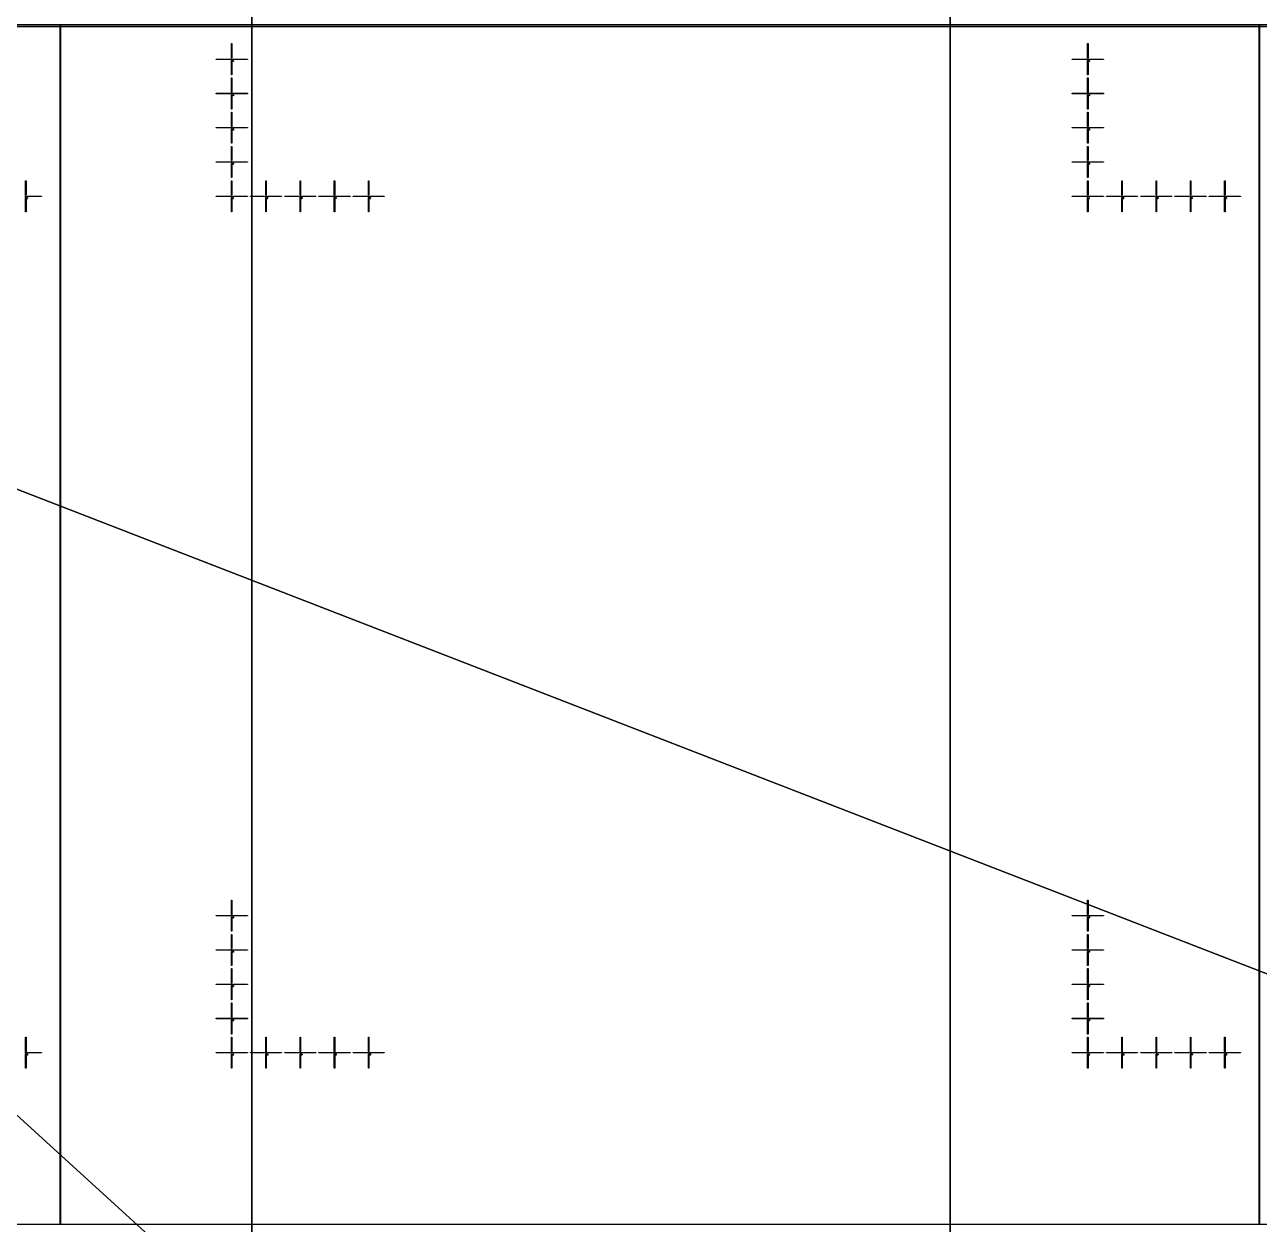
# Model space of a CAD drawing. Extents: x -25400 to 25400, y -24113 to 25400.
# Drawn here: x 7017 to 14228, y -6992 to 11 of the extents above; entities that cross this region are included whole.
import ezdxf

# ---------------------------------------------------------------- set-up
doc = ezdxf.new("R2010")
doc.units = 0
for name, color, linetype in [('L0D0', 2, 'CONTINUOUS'), ('L1D0', 3, 'CONTINUOUS'), ('L3D0', 4, 'CONTINUOUS')]:
    doc.layers.add(name, color=color, linetype=linetype)

msp = doc.modelspace()

# ---------------------------------------------------------------- linework, layer by layer
at = {"layer": 'L0D0'}
msp.add_lwpolyline([(4251.735, -24112.788), (0, 0), (0, 14018.85), (7213, 14018.85), (7213, 14016), (8342.854, 14016), (8342.854, -23990.765), (8299.673, -24005.737), (8256.466, -24020.632), (8213.232, -24035.449), (8169.972, -24050.188), (8126.685, -24064.85), (8083.372, -24079.433), (8040.032, -24093.939), (7996.667, -24108.366), (7983.296, -24112.788)], close=True, dxfattribs=at)
for points in [[(8342.854, -23990.765), (8342.854, 14016)], [(12421.944, 14016), (12421.944, -22155.255)], [(12421.944, -22155.255), (12421.944, 14016)], [(22900, 0), (0, 0), (18270.424, 7078)], [(21353.614, -8272.434), (0, 0), (22900, 0)], [(10207.408, -20499.239), (0, 0), (16923.304, -15427.63)], [(16923.304, -15427.63), (0, 0), (21353.614, -8272.434)]]:
    msp.add_lwpolyline(points, dxfattribs=at)
at = {"layer": 'L1D0'}
for points in [[(8225.25, -182.15), (8225.25, -99.15), (8227.75, -99.15), (8227.75, -182.15)], [(13225.25, -182.15), (13225.25, -99.15), (13227.75, -99.15), (13227.75, -182.15)], [(8135.5, -191.4), (8135.5, -188.9), (8218.5, -188.9), (8218.5, -191.4)], [(8226.3, -195.15), (8226.3, -190.35), (8221.5, -190.35), (8221.5, -189.95), (8226.3, -189.95), (8226.3, -185.15), (8226.7, -185.15), (8226.7, -189.95), (8231.5, -189.95), (8231.5, -190.35), (8226.7, -190.35), (8226.7, -195.15)], [(8225.25, -281.15), (8225.25, -198.15), (8227.75, -198.15), (8227.75, -281.15)], [(8232.5, -200.706), (8232.5, -197.15), (8236.944, -197.15), (8236.944, -198.039), (8233.389, -198.039), (8233.389, -199.817), (8236.056, -199.817), (8236.056, -200.706)], [(8232.5, -203.372), (8232.5, -202.483), (8236.056, -202.483), (8236.056, -203.372)], [(8234.5, -191.4), (8234.5, -188.9), (8317.5, -188.9), (8317.5, -191.4)], [(8236.056, -202.483), (8236.056, -200.706), (8236.944, -200.706), (8236.944, -202.483)], [(13135.5, -191.4), (13135.5, -188.9), (13218.5, -188.9), (13218.5, -191.4)], [(13226.3, -195.15), (13226.3, -190.35), (13221.5, -190.35), (13221.5, -189.95), (13226.3, -189.95), (13226.3, -185.15), (13226.7, -185.15), (13226.7, -189.95), (13231.5, -189.95), (13231.5, -190.35), (13226.7, -190.35), (13226.7, -195.15)], [(13225.25, -281.15), (13225.25, -198.15), (13227.75, -198.15), (13227.75, -281.15)], [(13232.5, -200.706), (13232.5, -197.15), (13236.944, -197.15), (13236.944, -198.039), (13233.389, -198.039), (13233.389, -199.817), (13236.056, -199.817), (13236.056, -200.706)], [(13232.5, -203.372), (13232.5, -202.483), (13236.056, -202.483), (13236.056, -203.372)], [(13234.5, -191.4), (13234.5, -188.9), (13317.5, -188.9), (13317.5, -191.4)], [(13236.056, -202.483), (13236.056, -200.706), (13236.944, -200.706), (13236.944, -202.483)], [(8225.25, -382.15), (8225.25, -299.15), (8227.75, -299.15), (8227.75, -382.15)], [(13225.25, -382.15), (13225.25, -299.15), (13227.75, -299.15), (13227.75, -382.15)], [(8135.5, -391.4), (8135.5, -388.9), (8218.5, -388.9), (8218.5, -391.4)], [(8226.3, -395.15), (8226.3, -390.35), (8221.5, -390.35), (8221.5, -389.95), (8226.3, -389.95), (8226.3, -385.15), (8226.7, -385.15), (8226.7, -389.95), (8231.5, -389.95), (8231.5, -390.35), (8226.7, -390.35), (8226.7, -395.15)], [(8225.25, -481.15), (8225.25, -398.15), (8227.75, -398.15), (8227.75, -481.15)], [(8235.167, -403.372), (8235.167, -401.594), (8232.5, -401.594), (8232.5, -399.817), (8233.389, -399.817), (8233.389, -400.706), (8235.167, -400.706), (8235.167, -398.039), (8234.278, -398.039), (8234.278, -397.15), (8236.056, -397.15), (8236.056, -400.706), (8236.944, -400.706), (8236.944, -401.594), (8236.056, -401.594), (8236.056, -403.372)], [(8233.389, -399.817), (8233.389, -398.039), (8234.278, -398.039), (8234.278, -399.817)], [(8234.5, -391.4), (8234.5, -388.9), (8317.5, -388.9), (8317.5, -391.4)], [(13135.5, -391.4), (13135.5, -388.9), (13218.5, -388.9), (13218.5, -391.4)], [(13226.3, -395.15), (13226.3, -390.35), (13221.5, -390.35), (13221.5, -389.95), (13226.3, -389.95), (13226.3, -385.15), (13226.7, -385.15), (13226.7, -389.95), (13231.5, -389.95), (13231.5, -390.35), (13226.7, -390.35), (13226.7, -395.15)], [(13225.25, -481.15), (13225.25, -398.15), (13227.75, -398.15), (13227.75, -481.15)], [(13235.167, -403.372), (13235.167, -401.594), (13232.5, -401.594), (13232.5, -399.817), (13233.389, -399.817), (13233.389, -400.706), (13235.167, -400.706), (13235.167, -398.039), (13234.278, -398.039), (13234.278, -397.15), (13236.056, -397.15), (13236.056, -400.706), (13236.944, -400.706), (13236.944, -401.594), (13236.056, -401.594), (13236.056, -403.372)], [(13233.389, -399.817), (13233.389, -398.039), (13234.278, -398.039), (13234.278, -399.817)], [(13234.5, -391.4), (13234.5, -388.9), (13317.5, -388.9), (13317.5, -391.4)], [(8225.25, -582.15), (8225.25, -499.15), (8227.75, -499.15), (8227.75, -582.15)], [(13225.25, -582.15), (13225.25, -499.15), (13227.75, -499.15), (13227.75, -582.15)], [(8135.5, -591.4), (8135.5, -588.9), (8218.5, -588.9), (8218.5, -591.4)], [(8226.3, -595.15), (8226.3, -590.35), (8221.5, -590.35), (8221.5, -589.95), (8226.3, -589.95), (8226.3, -585.15), (8226.7, -585.15), (8226.7, -589.95), (8231.5, -589.95), (8231.5, -590.35), (8226.7, -590.35), (8226.7, -595.15)], [(8225.25, -681.15), (8225.25, -598.15), (8227.75, -598.15), (8227.75, -681.15)], [(8232.5, -598.039), (8232.5, -597.15), (8236.056, -597.15), (8236.056, -598.039)], [(8232.5, -603.372), (8232.5, -602.483), (8236.056, -602.483), (8236.056, -603.372)], [(8233.389, -600.706), (8233.389, -599.817), (8236.056, -599.817), (8236.056, -600.706)], [(8234.5, -591.4), (8234.5, -588.9), (8317.5, -588.9), (8317.5, -591.4)], [(8236.056, -599.817), (8236.056, -598.039), (8236.944, -598.039), (8236.944, -599.817)], [(8236.056, -602.483), (8236.056, -600.706), (8236.944, -600.706), (8236.944, -602.483)], [(13135.5, -591.4), (13135.5, -588.9), (13218.5, -588.9), (13218.5, -591.4)], [(13226.3, -595.15), (13226.3, -590.35), (13221.5, -590.35), (13221.5, -589.95), (13226.3, -589.95), (13226.3, -585.15), (13226.7, -585.15), (13226.7, -589.95), (13231.5, -589.95), (13231.5, -590.35), (13226.7, -590.35), (13226.7, -595.15)], [(13225.25, -681.15), (13225.25, -598.15), (13227.75, -598.15), (13227.75, -681.15)], [(13232.5, -598.039), (13232.5, -597.15), (13236.056, -597.15), (13236.056, -598.039)], [(13232.5, -603.372), (13232.5, -602.483), (13236.056, -602.483), (13236.056, -603.372)], [(13233.389, -600.706), (13233.389, -599.817), (13236.056, -599.817), (13236.056, -600.706)], [(13234.5, -591.4), (13234.5, -588.9), (13317.5, -588.9), (13317.5, -591.4)], [(13236.056, -599.817), (13236.056, -598.039), (13236.944, -598.039), (13236.944, -599.817)], [(13236.056, -602.483), (13236.056, -600.706), (13236.944, -600.706), (13236.944, -602.483)], [(8225.25, -782.15), (8225.25, -699.15), (8227.75, -699.15), (8227.75, -782.15)], [(13225.25, -782.15), (13225.25, -699.15), (13227.75, -699.15), (13227.75, -782.15)], [(8135.5, -791.4), (8135.5, -788.9), (8218.5, -788.9), (8218.5, -791.4)], [(8226.3, -795.15), (8226.3, -790.35), (8221.5, -790.35), (8221.5, -789.95), (8226.3, -789.95), (8226.3, -785.15), (8226.7, -785.15), (8226.7, -789.95), (8231.5, -789.95), (8231.5, -790.35), (8226.7, -790.35), (8226.7, -795.15)], [(8234.5, -791.4), (8234.5, -788.9), (8317.5, -788.9), (8317.5, -791.4)], [(13135.5, -791.4), (13135.5, -788.9), (13218.5, -788.9), (13218.5, -791.4)], [(13226.3, -795.15), (13226.3, -790.35), (13221.5, -790.35), (13221.5, -789.95), (13226.3, -789.95), (13226.3, -785.15), (13226.7, -785.15), (13226.7, -789.95), (13231.5, -789.95), (13231.5, -790.35), (13226.7, -790.35), (13226.7, -795.15)], [(13234.5, -791.4), (13234.5, -788.9), (13317.5, -788.9), (13317.5, -791.4)], [(8225.25, -881.15), (8225.25, -798.15), (8227.75, -798.15), (8227.75, -881.15)], [(8232.5, -798.928), (8232.5, -798.039), (8233.389, -798.039), (8233.389, -798.928)], [(8232.5, -803.372), (8232.5, -801.594), (8233.389, -801.594), (8233.389, -802.483), (8236.944, -802.483), (8236.944, -803.372)], [(8233.389, -798.039), (8233.389, -797.15), (8236.056, -797.15), (8236.056, -798.039)], [(8233.389, -801.594), (8233.389, -800.706), (8235.167, -800.706), (8235.167, -801.594)], [(8235.167, -800.706), (8235.167, -799.817), (8236.056, -799.817), (8236.056, -800.706)], [(8236.056, -799.817), (8236.056, -798.039), (8236.944, -798.039), (8236.944, -799.817)], [(13225.25, -881.15), (13225.25, -798.15), (13227.75, -798.15), (13227.75, -881.15)], [(13232.5, -798.928), (13232.5, -798.039), (13233.389, -798.039), (13233.389, -798.928)], [(13232.5, -803.372), (13232.5, -801.594), (13233.389, -801.594), (13233.389, -802.483), (13236.944, -802.483), (13236.944, -803.372)], [(13233.389, -798.039), (13233.389, -797.15), (13236.056, -797.15), (13236.056, -798.039)], [(13233.389, -801.594), (13233.389, -800.706), (13235.167, -800.706), (13235.167, -801.594)], [(13235.167, -800.706), (13235.167, -799.817), (13236.056, -799.817), (13236.056, -800.706)], [(13236.056, -799.817), (13236.056, -798.039), (13236.944, -798.039), (13236.944, -799.817)], [(7022.25, -982.15), (7022.25, -899.15), (7024.75, -899.15), (7024.75, -982.15)], [(8225.25, -982.15), (8225.25, -899.15), (8227.75, -899.15), (8227.75, -982.15)], [(8425.25, -982.15), (8425.25, -899.15), (8427.75, -899.15), (8427.75, -982.15)], [(8625.25, -982.15), (8625.25, -899.15), (8627.75, -899.15), (8627.75, -982.15)], [(8825.25, -982.15), (8825.25, -899.15), (8827.75, -899.15), (8827.75, -982.15)], [(9025.25, -982.15), (9025.25, -899.15), (9027.75, -899.15), (9027.75, -982.15)], [(13225.25, -982.15), (13225.25, -899.15), (13227.75, -899.15), (13227.75, -982.15)], [(13425.25, -982.15), (13425.25, -899.15), (13427.75, -899.15), (13427.75, -982.15)], [(13625.25, -982.15), (13625.25, -899.15), (13627.75, -899.15), (13627.75, -982.15)], [(13825.25, -982.15), (13825.25, -899.15), (13827.75, -899.15), (13827.75, -982.15)], [(14025.25, -982.15), (14025.25, -899.15), (14027.75, -899.15), (14027.75, -982.15)], [(7023.3, -995.15), (7023.3, -990.35), (7018.5, -990.35), (7018.5, -989.95), (7023.3, -989.95), (7023.3, -985.15), (7023.7, -985.15), (7023.7, -989.95), (7028.5, -989.95), (7028.5, -990.35), (7023.7, -990.35), (7023.7, -995.15)], [(7022.25, -1081.15), (7022.25, -998.15), (7024.75, -998.15), (7024.75, -1081.15)], [(7029.5, -1000.706), (7029.5, -997.15), (7033.944, -997.15), (7033.944, -998.039), (7030.389, -998.039), (7030.389, -999.817), (7033.056, -999.817), (7033.056, -1000.706)], [(7029.5, -1003.372), (7029.5, -1002.483), (7033.056, -1002.483), (7033.056, -1003.372)], [(7031.5, -991.4), (7031.5, -988.9), (7114.5, -988.9), (7114.5, -991.4)], [(7033.056, -1002.483), (7033.056, -1000.706), (7033.944, -1000.706), (7033.944, -1002.483)], [(8135.5, -991.4), (8135.5, -988.9), (8218.5, -988.9), (8218.5, -991.4)], [(8226.3, -995.15), (8226.3, -990.35), (8221.5, -990.35), (8221.5, -989.95), (8226.3, -989.95), (8226.3, -985.15), (8226.7, -985.15), (8226.7, -989.95), (8231.5, -989.95), (8231.5, -990.35), (8226.7, -990.35), (8226.7, -995.15)], [(8225.25, -1081.15), (8225.25, -998.15), (8227.75, -998.15), (8227.75, -1081.15)], [(8233.389, -1003.372), (8233.389, -1002.483), (8234.278, -1002.483), (8234.278, -998.928), (8233.389, -998.928), (8233.389, -998.039), (8234.278, -998.039), (8234.278, -997.15), (8235.167, -997.15), (8235.167, -1002.483), (8236.056, -1002.483), (8236.056, -1003.372)], [(8234.5, -991.4), (8234.5, -988.9), (8317.5, -988.9), (8317.5, -991.4)], [(8335.5, -991.4), (8335.5, -988.9), (8418.5, -988.9), (8418.5, -991.4)], [(8426.3, -995.15), (8426.3, -990.35), (8421.5, -990.35), (8421.5, -989.95), (8426.3, -989.95), (8426.3, -985.15), (8426.7, -985.15), (8426.7, -989.95), (8431.5, -989.95), (8431.5, -990.35), (8426.7, -990.35), (8426.7, -995.15)], [(8425.25, -1081.15), (8425.25, -998.15), (8427.75, -998.15), (8427.75, -1081.15)], [(8432.5, -998.928), (8432.5, -998.039), (8433.389, -998.039), (8433.389, -998.928)], [(8432.5, -1003.372), (8432.5, -1001.594), (8433.389, -1001.594), (8433.389, -1002.483), (8436.944, -1002.483), (8436.944, -1003.372)], [(8433.389, -998.039), (8433.389, -997.15), (8436.056, -997.15), (8436.056, -998.039)], [(8433.389, -1001.594), (8433.389, -1000.706), (8435.167, -1000.706), (8435.167, -1001.594)], [(8434.5, -991.4), (8434.5, -988.9), (8517.5, -988.9), (8517.5, -991.4)], [(8435.167, -1000.706), (8435.167, -999.817), (8436.056, -999.817), (8436.056, -1000.706)], [(8436.056, -999.817), (8436.056, -998.039), (8436.944, -998.039), (8436.944, -999.817)], [(8535.5, -991.4), (8535.5, -988.9), (8618.5, -988.9), (8618.5, -991.4)], [(8626.3, -995.15), (8626.3, -990.35), (8621.5, -990.35), (8621.5, -989.95), (8626.3, -989.95), (8626.3, -985.15), (8626.7, -985.15), (8626.7, -989.95), (8631.5, -989.95), (8631.5, -990.35), (8626.7, -990.35), (8626.7, -995.15)], [(8625.25, -1081.15), (8625.25, -998.15), (8627.75, -998.15), (8627.75, -1081.15)], [(8632.5, -998.039), (8632.5, -997.15), (8636.056, -997.15), (8636.056, -998.039)], [(8632.5, -1003.372), (8632.5, -1002.483), (8636.056, -1002.483), (8636.056, -1003.372)], [(8633.389, -1000.706), (8633.389, -999.817), (8636.056, -999.817), (8636.056, -1000.706)], [(8634.5, -991.4), (8634.5, -988.9), (8717.5, -988.9), (8717.5, -991.4)], [(8636.056, -999.817), (8636.056, -998.039), (8636.944, -998.039), (8636.944, -999.817)], [(8636.056, -1002.483), (8636.056, -1000.706), (8636.944, -1000.706), (8636.944, -1002.483)], [(8735.5, -991.4), (8735.5, -988.9), (8818.5, -988.9), (8818.5, -991.4)], [(8826.3, -995.15), (8826.3, -990.35), (8821.5, -990.35), (8821.5, -989.95), (8826.3, -989.95), (8826.3, -985.15), (8826.7, -985.15), (8826.7, -989.95), (8831.5, -989.95), (8831.5, -990.35), (8826.7, -990.35), (8826.7, -995.15)], [(8825.25, -1081.15), (8825.25, -998.15), (8827.75, -998.15), (8827.75, -1081.15)], [(8835.167, -1003.372), (8835.167, -1001.594), (8832.5, -1001.594), (8832.5, -999.817), (8833.389, -999.817), (8833.389, -1000.706), (8835.167, -1000.706), (8835.167, -998.039), (8834.278, -998.039), (8834.278, -997.15), (8836.056, -997.15), (8836.056, -1000.706), (8836.944, -1000.706), (8836.944, -1001.594), (8836.056, -1001.594), (8836.056, -1003.372)], [(8833.389, -999.817), (8833.389, -998.039), (8834.278, -998.039), (8834.278, -999.817)], [(8834.5, -991.4), (8834.5, -988.9), (8917.5, -988.9), (8917.5, -991.4)], [(8935.5, -991.4), (8935.5, -988.9), (9018.5, -988.9), (9018.5, -991.4)], [(9026.3, -995.15), (9026.3, -990.35), (9021.5, -990.35), (9021.5, -989.95), (9026.3, -989.95), (9026.3, -985.15), (9026.7, -985.15), (9026.7, -989.95), (9031.5, -989.95), (9031.5, -990.35), (9026.7, -990.35), (9026.7, -995.15)], [(9025.25, -1081.15), (9025.25, -998.15), (9027.75, -998.15), (9027.75, -1081.15)], [(9032.5, -1000.706), (9032.5, -997.15), (9036.944, -997.15), (9036.944, -998.039), (9033.389, -998.039), (9033.389, -999.817), (9036.056, -999.817), (9036.056, -1000.706)], [(9032.5, -1003.372), (9032.5, -1002.483), (9036.056, -1002.483), (9036.056, -1003.372)], [(9034.5, -991.4), (9034.5, -988.9), (9117.5, -988.9), (9117.5, -991.4)], [(9036.056, -1002.483), (9036.056, -1000.706), (9036.944, -1000.706), (9036.944, -1002.483)], [(13135.5, -991.4), (13135.5, -988.9), (13218.5, -988.9), (13218.5, -991.4)], [(13226.3, -995.15), (13226.3, -990.35), (13221.5, -990.35), (13221.5, -989.95), (13226.3, -989.95), (13226.3, -985.15), (13226.7, -985.15), (13226.7, -989.95), (13231.5, -989.95), (13231.5, -990.35), (13226.7, -990.35), (13226.7, -995.15)], [(13225.25, -1081.15), (13225.25, -998.15), (13227.75, -998.15), (13227.75, -1081.15)], [(13233.389, -1003.372), (13233.389, -1002.483), (13234.278, -1002.483), (13234.278, -998.928), (13233.389, -998.928), (13233.389, -998.039), (13234.278, -998.039), (13234.278, -997.15), (13235.167, -997.15), (13235.167, -1002.483), (13236.056, -1002.483), (13236.056, -1003.372)], [(13234.5, -991.4), (13234.5, -988.9), (13317.5, -988.9), (13317.5, -991.4)], [(13335.5, -991.4), (13335.5, -988.9), (13418.5, -988.9), (13418.5, -991.4)], [(13426.3, -995.15), (13426.3, -990.35), (13421.5, -990.35), (13421.5, -989.95), (13426.3, -989.95), (13426.3, -985.15), (13426.7, -985.15), (13426.7, -989.95), (13431.5, -989.95), (13431.5, -990.35), (13426.7, -990.35), (13426.7, -995.15)], [(13425.25, -1081.15), (13425.25, -998.15), (13427.75, -998.15), (13427.75, -1081.15)], [(13432.5, -998.928), (13432.5, -998.039), (13433.389, -998.039), (13433.389, -998.928)], [(13432.5, -1003.372), (13432.5, -1001.594), (13433.389, -1001.594), (13433.389, -1002.483), (13436.944, -1002.483), (13436.944, -1003.372)], [(13433.389, -998.039), (13433.389, -997.15), (13436.056, -997.15), (13436.056, -998.039)], [(13433.389, -1001.594), (13433.389, -1000.706), (13435.167, -1000.706), (13435.167, -1001.594)], [(13434.5, -991.4), (13434.5, -988.9), (13517.5, -988.9), (13517.5, -991.4)], [(13435.167, -1000.706), (13435.167, -999.817), (13436.056, -999.817), (13436.056, -1000.706)], [(13436.056, -999.817), (13436.056, -998.039), (13436.944, -998.039), (13436.944, -999.817)], [(13535.5, -991.4), (13535.5, -988.9), (13618.5, -988.9), (13618.5, -991.4)], [(13626.3, -995.15), (13626.3, -990.35), (13621.5, -990.35), (13621.5, -989.95), (13626.3, -989.95), (13626.3, -985.15), (13626.7, -985.15), (13626.7, -989.95), (13631.5, -989.95), (13631.5, -990.35), (13626.7, -990.35), (13626.7, -995.15)], [(13625.25, -1081.15), (13625.25, -998.15), (13627.75, -998.15), (13627.75, -1081.15)], [(13632.5, -998.039), (13632.5, -997.15), (13636.056, -997.15), (13636.056, -998.039)], [(13632.5, -1003.372), (13632.5, -1002.483), (13636.056, -1002.483), (13636.056, -1003.372)], [(13633.389, -1000.706), (13633.389, -999.817), (13636.056, -999.817), (13636.056, -1000.706)], [(13634.5, -991.4), (13634.5, -988.9), (13717.5, -988.9), (13717.5, -991.4)], [(13636.056, -999.817), (13636.056, -998.039), (13636.944, -998.039), (13636.944, -999.817)], [(13636.056, -1002.483), (13636.056, -1000.706), (13636.944, -1000.706), (13636.944, -1002.483)], [(13735.5, -991.4), (13735.5, -988.9), (13818.5, -988.9), (13818.5, -991.4)], [(13826.3, -995.15), (13826.3, -990.35), (13821.5, -990.35), (13821.5, -989.95), (13826.3, -989.95), (13826.3, -985.15), (13826.7, -985.15), (13826.7, -989.95), (13831.5, -989.95), (13831.5, -990.35), (13826.7, -990.35), (13826.7, -995.15)], [(13825.25, -1081.15), (13825.25, -998.15), (13827.75, -998.15), (13827.75, -1081.15)], [(13835.167, -1003.372), (13835.167, -1001.594), (13832.5, -1001.594), (13832.5, -999.817), (13833.389, -999.817), (13833.389, -1000.706), (13835.167, -1000.706), (13835.167, -998.039), (13834.278, -998.039), (13834.278, -997.15), (13836.056, -997.15), (13836.056, -1000.706), (13836.944, -1000.706), (13836.944, -1001.594), (13836.056, -1001.594), (13836.056, -1003.372)], [(13833.389, -999.817), (13833.389, -998.039), (13834.278, -998.039), (13834.278, -999.817)], [(13834.5, -991.4), (13834.5, -988.9), (13917.5, -988.9), (13917.5, -991.4)], [(13935.5, -991.4), (13935.5, -988.9), (14018.5, -988.9), (14018.5, -991.4)], [(14026.3, -995.15), (14026.3, -990.35), (14021.5, -990.35), (14021.5, -989.95), (14026.3, -989.95), (14026.3, -985.15), (14026.7, -985.15), (14026.7, -989.95), (14031.5, -989.95), (14031.5, -990.35), (14026.7, -990.35), (14026.7, -995.15)], [(14025.25, -1081.15), (14025.25, -998.15), (14027.75, -998.15), (14027.75, -1081.15)], [(14032.5, -1000.706), (14032.5, -997.15), (14036.944, -997.15), (14036.944, -998.039), (14033.389, -998.039), (14033.389, -999.817), (14036.056, -999.817), (14036.056, -1000.706)], [(14032.5, -1003.372), (14032.5, -1002.483), (14036.056, -1002.483), (14036.056, -1003.372)], [(14034.5, -991.4), (14034.5, -988.9), (14117.5, -988.9), (14117.5, -991.4)], [(14036.056, -1002.483), (14036.056, -1000.706), (14036.944, -1000.706), (14036.944, -1002.483)], [(8225.25, -5182.15), (8225.25, -5099.15), (8227.75, -5099.15), (8227.75, -5182.15)], [(13225.25, -5182.15), (13225.25, -5099.15), (13227.75, -5099.15), (13227.75, -5182.15)], [(8135.5, -5191.4), (8135.5, -5188.9), (8218.5, -5188.9), (8218.5, -5191.4)], [(8226.3, -5195.15), (8226.3, -5190.35), (8221.5, -5190.35), (8221.5, -5189.95), (8226.3, -5189.95), (8226.3, -5185.15), (8226.7, -5185.15), (8226.7, -5189.95), (8231.5, -5189.95), (8231.5, -5190.35), (8226.7, -5190.35), (8226.7, -5195.15)], [(8234.5, -5191.4), (8234.5, -5188.9), (8317.5, -5188.9), (8317.5, -5191.4)], [(13135.5, -5191.4), (13135.5, -5188.9), (13218.5, -5188.9), (13218.5, -5191.4)], [(13226.3, -5195.15), (13226.3, -5190.35), (13221.5, -5190.35), (13221.5, -5189.95), (13226.3, -5189.95), (13226.3, -5185.15), (13226.7, -5185.15), (13226.7, -5189.95), (13231.5, -5189.95), (13231.5, -5190.35), (13226.7, -5190.35), (13226.7, -5195.15)], [(13234.5, -5191.4), (13234.5, -5188.9), (13317.5, -5188.9), (13317.5, -5191.4)], [(8225.25, -5281.15), (8225.25, -5198.15), (8227.75, -5198.15), (8227.75, -5281.15)], [(8232.5, -5200.706), (8232.5, -5197.15), (8236.944, -5197.15), (8236.944, -5198.039), (8233.389, -5198.039), (8233.389, -5199.817), (8236.056, -5199.817), (8236.056, -5200.706)], [(8232.5, -5203.372), (8232.5, -5202.483), (8236.056, -5202.483), (8236.056, -5203.372)], [(8236.056, -5202.483), (8236.056, -5200.706), (8236.944, -5200.706), (8236.944, -5202.483)], [(13225.25, -5281.15), (13225.25, -5198.15), (13227.75, -5198.15), (13227.75, -5281.15)], [(13232.5, -5200.706), (13232.5, -5197.15), (13236.944, -5197.15), (13236.944, -5198.039), (13233.389, -5198.039), (13233.389, -5199.817), (13236.056, -5199.817), (13236.056, -5200.706)], [(13232.5, -5203.372), (13232.5, -5202.483), (13236.056, -5202.483), (13236.056, -5203.372)], [(13236.056, -5202.483), (13236.056, -5200.706), (13236.944, -5200.706), (13236.944, -5202.483)], [(8225.25, -5382.15), (8225.25, -5299.15), (8227.75, -5299.15), (8227.75, -5382.15)], [(13225.25, -5382.15), (13225.25, -5299.15), (13227.75, -5299.15), (13227.75, -5382.15)], [(8135.5, -5391.4), (8135.5, -5388.9), (8218.5, -5388.9), (8218.5, -5391.4)], [(8226.3, -5395.15), (8226.3, -5390.35), (8221.5, -5390.35), (8221.5, -5389.95), (8226.3, -5389.95), (8226.3, -5385.15), (8226.7, -5385.15), (8226.7, -5389.95), (8231.5, -5389.95), (8231.5, -5390.35), (8226.7, -5390.35), (8226.7, -5395.15)], [(8225.25, -5481.15), (8225.25, -5398.15), (8227.75, -5398.15), (8227.75, -5481.15)], [(8235.167, -5403.372), (8235.167, -5401.594), (8232.5, -5401.594), (8232.5, -5399.817), (8233.389, -5399.817), (8233.389, -5400.706), (8235.167, -5400.706), (8235.167, -5398.039), (8234.278, -5398.039), (8234.278, -5397.15), (8236.056, -5397.15), (8236.056, -5400.706), (8236.944, -5400.706), (8236.944, -5401.594), (8236.056, -5401.594), (8236.056, -5403.372)], [(8233.389, -5399.817), (8233.389, -5398.039), (8234.278, -5398.039), (8234.278, -5399.817)], [(8234.5, -5391.4), (8234.5, -5388.9), (8317.5, -5388.9), (8317.5, -5391.4)], [(13135.5, -5391.4), (13135.5, -5388.9), (13218.5, -5388.9), (13218.5, -5391.4)], [(13226.3, -5395.15), (13226.3, -5390.35), (13221.5, -5390.35), (13221.5, -5389.95), (13226.3, -5389.95), (13226.3, -5385.15), (13226.7, -5385.15), (13226.7, -5389.95), (13231.5, -5389.95), (13231.5, -5390.35), (13226.7, -5390.35), (13226.7, -5395.15)], [(13225.25, -5481.15), (13225.25, -5398.15), (13227.75, -5398.15), (13227.75, -5481.15)], [(13235.167, -5403.372), (13235.167, -5401.594), (13232.5, -5401.594), (13232.5, -5399.817), (13233.389, -5399.817), (13233.389, -5400.706), (13235.167, -5400.706), (13235.167, -5398.039), (13234.278, -5398.039), (13234.278, -5397.15), (13236.056, -5397.15), (13236.056, -5400.706), (13236.944, -5400.706), (13236.944, -5401.594), (13236.056, -5401.594), (13236.056, -5403.372)], [(13233.389, -5399.817), (13233.389, -5398.039), (13234.278, -5398.039), (13234.278, -5399.817)], [(13234.5, -5391.4), (13234.5, -5388.9), (13317.5, -5388.9), (13317.5, -5391.4)], [(8225.25, -5582.15), (8225.25, -5499.15), (8227.75, -5499.15), (8227.75, -5582.15)], [(13225.25, -5582.15), (13225.25, -5499.15), (13227.75, -5499.15), (13227.75, -5582.15)], [(8135.5, -5591.4), (8135.5, -5588.9), (8218.5, -5588.9), (8218.5, -5591.4)], [(8226.3, -5595.15), (8226.3, -5590.35), (8221.5, -5590.35), (8221.5, -5589.95), (8226.3, -5589.95), (8226.3, -5585.15), (8226.7, -5585.15), (8226.7, -5589.95), (8231.5, -5589.95), (8231.5, -5590.35), (8226.7, -5590.35), (8226.7, -5595.15)], [(8225.25, -5681.15), (8225.25, -5598.15), (8227.75, -5598.15), (8227.75, -5681.15)], [(8232.5, -5598.039), (8232.5, -5597.15), (8236.056, -5597.15), (8236.056, -5598.039)], [(8232.5, -5603.372), (8232.5, -5602.483), (8236.056, -5602.483), (8236.056, -5603.372)], [(8233.389, -5600.706), (8233.389, -5599.817), (8236.056, -5599.817), (8236.056, -5600.706)], [(8234.5, -5591.4), (8234.5, -5588.9), (8317.5, -5588.9), (8317.5, -5591.4)], [(8236.056, -5599.817), (8236.056, -5598.039), (8236.944, -5598.039), (8236.944, -5599.817)], [(8236.056, -5602.483), (8236.056, -5600.706), (8236.944, -5600.706), (8236.944, -5602.483)], [(13135.5, -5591.4), (13135.5, -5588.9), (13218.5, -5588.9), (13218.5, -5591.4)], [(13226.3, -5595.15), (13226.3, -5590.35), (13221.5, -5590.35), (13221.5, -5589.95), (13226.3, -5589.95), (13226.3, -5585.15), (13226.7, -5585.15), (13226.7, -5589.95), (13231.5, -5589.95), (13231.5, -5590.35), (13226.7, -5590.35), (13226.7, -5595.15)], [(13225.25, -5681.15), (13225.25, -5598.15), (13227.75, -5598.15), (13227.75, -5681.15)], [(13232.5, -5598.039), (13232.5, -5597.15), (13236.056, -5597.15), (13236.056, -5598.039)], [(13232.5, -5603.372), (13232.5, -5602.483), (13236.056, -5602.483), (13236.056, -5603.372)], [(13233.389, -5600.706), (13233.389, -5599.817), (13236.056, -5599.817), (13236.056, -5600.706)], [(13234.5, -5591.4), (13234.5, -5588.9), (13317.5, -5588.9), (13317.5, -5591.4)], [(13236.056, -5599.817), (13236.056, -5598.039), (13236.944, -5598.039), (13236.944, -5599.817)], [(13236.056, -5602.483), (13236.056, -5600.706), (13236.944, -5600.706), (13236.944, -5602.483)], [(8225.25, -5782.15), (8225.25, -5699.15), (8227.75, -5699.15), (8227.75, -5782.15)], [(13225.25, -5782.15), (13225.25, -5699.15), (13227.75, -5699.15), (13227.75, -5782.15)], [(8135.5, -5791.4), (8135.5, -5788.9), (8218.5, -5788.9), (8218.5, -5791.4)], [(8226.3, -5795.15), (8226.3, -5790.35), (8221.5, -5790.35), (8221.5, -5789.95), (8226.3, -5789.95), (8226.3, -5785.15), (8226.7, -5785.15), (8226.7, -5789.95), (8231.5, -5789.95), (8231.5, -5790.35), (8226.7, -5790.35), (8226.7, -5795.15)], [(8225.25, -5881.15), (8225.25, -5798.15), (8227.75, -5798.15), (8227.75, -5881.15)], [(8232.5, -5798.928), (8232.5, -5798.039), (8233.389, -5798.039), (8233.389, -5798.928)], [(8232.5, -5803.372), (8232.5, -5801.594), (8233.389, -5801.594), (8233.389, -5802.483), (8236.944, -5802.483), (8236.944, -5803.372)], [(8233.389, -5798.039), (8233.389, -5797.15), (8236.056, -5797.15), (8236.056, -5798.039)], [(8233.389, -5801.594), (8233.389, -5800.706), (8235.167, -5800.706), (8235.167, -5801.594)], [(8234.5, -5791.4), (8234.5, -5788.9), (8317.5, -5788.9), (8317.5, -5791.4)], [(8235.167, -5800.706), (8235.167, -5799.817), (8236.056, -5799.817), (8236.056, -5800.706)], [(8236.056, -5799.817), (8236.056, -5798.039), (8236.944, -5798.039), (8236.944, -5799.817)], [(13135.5, -5791.4), (13135.5, -5788.9), (13218.5, -5788.9), (13218.5, -5791.4)], [(13226.3, -5795.15), (13226.3, -5790.35), (13221.5, -5790.35), (13221.5, -5789.95), (13226.3, -5789.95), (13226.3, -5785.15), (13226.7, -5785.15), (13226.7, -5789.95), (13231.5, -5789.95), (13231.5, -5790.35), (13226.7, -5790.35), (13226.7, -5795.15)], [(13225.25, -5881.15), (13225.25, -5798.15), (13227.75, -5798.15), (13227.75, -5881.15)], [(13232.5, -5798.928), (13232.5, -5798.039), (13233.389, -5798.039), (13233.389, -5798.928)], [(13232.5, -5803.372), (13232.5, -5801.594), (13233.389, -5801.594), (13233.389, -5802.483), (13236.944, -5802.483), (13236.944, -5803.372)], [(13233.389, -5798.039), (13233.389, -5797.15), (13236.056, -5797.15), (13236.056, -5798.039)], [(13233.389, -5801.594), (13233.389, -5800.706), (13235.167, -5800.706), (13235.167, -5801.594)], [(13234.5, -5791.4), (13234.5, -5788.9), (13317.5, -5788.9), (13317.5, -5791.4)], [(13235.167, -5800.706), (13235.167, -5799.817), (13236.056, -5799.817), (13236.056, -5800.706)], [(13236.056, -5799.817), (13236.056, -5798.039), (13236.944, -5798.039), (13236.944, -5799.817)], [(7022.25, -5982.15), (7022.25, -5899.15), (7024.75, -5899.15), (7024.75, -5982.15)], [(8225.25, -5982.15), (8225.25, -5899.15), (8227.75, -5899.15), (8227.75, -5982.15)], [(8425.25, -5982.15), (8425.25, -5899.15), (8427.75, -5899.15), (8427.75, -5982.15)], [(8625.25, -5982.15), (8625.25, -5899.15), (8627.75, -5899.15), (8627.75, -5982.15)], [(8825.25, -5982.15), (8825.25, -5899.15), (8827.75, -5899.15), (8827.75, -5982.15)], [(9025.25, -5982.15), (9025.25, -5899.15), (9027.75, -5899.15), (9027.75, -5982.15)], [(13225.25, -5982.15), (13225.25, -5899.15), (13227.75, -5899.15), (13227.75, -5982.15)], [(13425.25, -5982.15), (13425.25, -5899.15), (13427.75, -5899.15), (13427.75, -5982.15)], [(13625.25, -5982.15), (13625.25, -5899.15), (13627.75, -5899.15), (13627.75, -5982.15)], [(13825.25, -5982.15), (13825.25, -5899.15), (13827.75, -5899.15), (13827.75, -5982.15)], [(14025.25, -5982.15), (14025.25, -5899.15), (14027.75, -5899.15), (14027.75, -5982.15)], [(7023.3, -5995.15), (7023.3, -5990.35), (7018.5, -5990.35), (7018.5, -5989.95), (7023.3, -5989.95), (7023.3, -5985.15), (7023.7, -5985.15), (7023.7, -5989.95), (7028.5, -5989.95), (7028.5, -5990.35), (7023.7, -5990.35), (7023.7, -5995.15)], [(7022.25, -6081.15), (7022.25, -5998.15), (7024.75, -5998.15), (7024.75, -6081.15)], [(7029.5, -6000.706), (7029.5, -5997.15), (7033.944, -5997.15), (7033.944, -5998.039), (7030.389, -5998.039), (7030.389, -5999.817), (7033.056, -5999.817), (7033.056, -6000.706)], [(7029.5, -6003.372), (7029.5, -6002.483), (7033.056, -6002.483), (7033.056, -6003.372)], [(7031.5, -5991.4), (7031.5, -5988.9), (7114.5, -5988.9), (7114.5, -5991.4)], [(7033.056, -6002.483), (7033.056, -6000.706), (7033.944, -6000.706), (7033.944, -6002.483)], [(8135.5, -5991.4), (8135.5, -5988.9), (8218.5, -5988.9), (8218.5, -5991.4)], [(8226.3, -5995.15), (8226.3, -5990.35), (8221.5, -5990.35), (8221.5, -5989.95), (8226.3, -5989.95), (8226.3, -5985.15), (8226.7, -5985.15), (8226.7, -5989.95), (8231.5, -5989.95), (8231.5, -5990.35), (8226.7, -5990.35), (8226.7, -5995.15)], [(8225.25, -6081.15), (8225.25, -5998.15), (8227.75, -5998.15), (8227.75, -6081.15)], [(8233.389, -6003.372), (8233.389, -6002.483), (8234.278, -6002.483), (8234.278, -5998.928), (8233.389, -5998.928), (8233.389, -5998.039), (8234.278, -5998.039), (8234.278, -5997.15), (8235.167, -5997.15), (8235.167, -6002.483), (8236.056, -6002.483), (8236.056, -6003.372)], [(8234.5, -5991.4), (8234.5, -5988.9), (8317.5, -5988.9), (8317.5, -5991.4)], [(8335.5, -5991.4), (8335.5, -5988.9), (8418.5, -5988.9), (8418.5, -5991.4)], [(8426.3, -5995.15), (8426.3, -5990.35), (8421.5, -5990.35), (8421.5, -5989.95), (8426.3, -5989.95), (8426.3, -5985.15), (8426.7, -5985.15), (8426.7, -5989.95), (8431.5, -5989.95), (8431.5, -5990.35), (8426.7, -5990.35), (8426.7, -5995.15)], [(8425.25, -6081.15), (8425.25, -5998.15), (8427.75, -5998.15), (8427.75, -6081.15)], [(8432.5, -5998.928), (8432.5, -5998.039), (8433.389, -5998.039), (8433.389, -5998.928)], [(8432.5, -6003.372), (8432.5, -6001.594), (8433.389, -6001.594), (8433.389, -6002.483), (8436.944, -6002.483), (8436.944, -6003.372)], [(8433.389, -5998.039), (8433.389, -5997.15), (8436.056, -5997.15), (8436.056, -5998.039)], [(8433.389, -6001.594), (8433.389, -6000.706), (8435.167, -6000.706), (8435.167, -6001.594)], [(8434.5, -5991.4), (8434.5, -5988.9), (8517.5, -5988.9), (8517.5, -5991.4)], [(8435.167, -6000.706), (8435.167, -5999.817), (8436.056, -5999.817), (8436.056, -6000.706)], [(8436.056, -5999.817), (8436.056, -5998.039), (8436.944, -5998.039), (8436.944, -5999.817)], [(8535.5, -5991.4), (8535.5, -5988.9), (8618.5, -5988.9), (8618.5, -5991.4)], [(8626.3, -5995.15), (8626.3, -5990.35), (8621.5, -5990.35), (8621.5, -5989.95), (8626.3, -5989.95), (8626.3, -5985.15), (8626.7, -5985.15), (8626.7, -5989.95), (8631.5, -5989.95), (8631.5, -5990.35), (8626.7, -5990.35), (8626.7, -5995.15)], [(8625.25, -6081.15), (8625.25, -5998.15), (8627.75, -5998.15), (8627.75, -6081.15)], [(8632.5, -5998.039), (8632.5, -5997.15), (8636.056, -5997.15), (8636.056, -5998.039)], [(8632.5, -6003.372), (8632.5, -6002.483), (8636.056, -6002.483), (8636.056, -6003.372)], [(8633.389, -6000.706), (8633.389, -5999.817), (8636.056, -5999.817), (8636.056, -6000.706)], [(8634.5, -5991.4), (8634.5, -5988.9), (8717.5, -5988.9), (8717.5, -5991.4)], [(8636.056, -5999.817), (8636.056, -5998.039), (8636.944, -5998.039), (8636.944, -5999.817)], [(8636.056, -6002.483), (8636.056, -6000.706), (8636.944, -6000.706), (8636.944, -6002.483)], [(8735.5, -5991.4), (8735.5, -5988.9), (8818.5, -5988.9), (8818.5, -5991.4)], [(8826.3, -5995.15), (8826.3, -5990.35), (8821.5, -5990.35), (8821.5, -5989.95), (8826.3, -5989.95), (8826.3, -5985.15), (8826.7, -5985.15), (8826.7, -5989.95), (8831.5, -5989.95), (8831.5, -5990.35), (8826.7, -5990.35), (8826.7, -5995.15)], [(8825.25, -6081.15), (8825.25, -5998.15), (8827.75, -5998.15), (8827.75, -6081.15)], [(8835.167, -6003.372), (8835.167, -6001.594), (8832.5, -6001.594), (8832.5, -5999.817), (8833.389, -5999.817), (8833.389, -6000.706), (8835.167, -6000.706), (8835.167, -5998.039), (8834.278, -5998.039), (8834.278, -5997.15), (8836.056, -5997.15), (8836.056, -6000.706), (8836.944, -6000.706), (8836.944, -6001.594), (8836.056, -6001.594), (8836.056, -6003.372)], [(8833.389, -5999.817), (8833.389, -5998.039), (8834.278, -5998.039), (8834.278, -5999.817)], [(8834.5, -5991.4), (8834.5, -5988.9), (8917.5, -5988.9), (8917.5, -5991.4)], [(8935.5, -5991.4), (8935.5, -5988.9), (9018.5, -5988.9), (9018.5, -5991.4)], [(9026.3, -5995.15), (9026.3, -5990.35), (9021.5, -5990.35), (9021.5, -5989.95), (9026.3, -5989.95), (9026.3, -5985.15), (9026.7, -5985.15), (9026.7, -5989.95), (9031.5, -5989.95), (9031.5, -5990.35), (9026.7, -5990.35), (9026.7, -5995.15)], [(9025.25, -6081.15), (9025.25, -5998.15), (9027.75, -5998.15), (9027.75, -6081.15)], [(9032.5, -6000.706), (9032.5, -5997.15), (9036.944, -5997.15), (9036.944, -5998.039), (9033.389, -5998.039), (9033.389, -5999.817), (9036.056, -5999.817), (9036.056, -6000.706)], [(9032.5, -6003.372), (9032.5, -6002.483), (9036.056, -6002.483), (9036.056, -6003.372)], [(9034.5, -5991.4), (9034.5, -5988.9), (9117.5, -5988.9), (9117.5, -5991.4)], [(9036.056, -6002.483), (9036.056, -6000.706), (9036.944, -6000.706), (9036.944, -6002.483)], [(13135.5, -5991.4), (13135.5, -5988.9), (13218.5, -5988.9), (13218.5, -5991.4)], [(13226.3, -5995.15), (13226.3, -5990.35), (13221.5, -5990.35), (13221.5, -5989.95), (13226.3, -5989.95), (13226.3, -5985.15), (13226.7, -5985.15), (13226.7, -5989.95), (13231.5, -5989.95), (13231.5, -5990.35), (13226.7, -5990.35), (13226.7, -5995.15)], [(13225.25, -6081.15), (13225.25, -5998.15), (13227.75, -5998.15), (13227.75, -6081.15)], [(13233.389, -6003.372), (13233.389, -6002.483), (13234.278, -6002.483), (13234.278, -5998.928), (13233.389, -5998.928), (13233.389, -5998.039), (13234.278, -5998.039), (13234.278, -5997.15), (13235.167, -5997.15), (13235.167, -6002.483), (13236.056, -6002.483), (13236.056, -6003.372)], [(13234.5, -5991.4), (13234.5, -5988.9), (13317.5, -5988.9), (13317.5, -5991.4)], [(13335.5, -5991.4), (13335.5, -5988.9), (13418.5, -5988.9), (13418.5, -5991.4)], [(13426.3, -5995.15), (13426.3, -5990.35), (13421.5, -5990.35), (13421.5, -5989.95), (13426.3, -5989.95), (13426.3, -5985.15), (13426.7, -5985.15), (13426.7, -5989.95), (13431.5, -5989.95), (13431.5, -5990.35), (13426.7, -5990.35), (13426.7, -5995.15)], [(13425.25, -6081.15), (13425.25, -5998.15), (13427.75, -5998.15), (13427.75, -6081.15)], [(13432.5, -5998.928), (13432.5, -5998.039), (13433.389, -5998.039), (13433.389, -5998.928)], [(13432.5, -6003.372), (13432.5, -6001.594), (13433.389, -6001.594), (13433.389, -6002.483), (13436.944, -6002.483), (13436.944, -6003.372)], [(13433.389, -5998.039), (13433.389, -5997.15), (13436.056, -5997.15), (13436.056, -5998.039)], [(13433.389, -6001.594), (13433.389, -6000.706), (13435.167, -6000.706), (13435.167, -6001.594)], [(13434.5, -5991.4), (13434.5, -5988.9), (13517.5, -5988.9), (13517.5, -5991.4)], [(13435.167, -6000.706), (13435.167, -5999.817), (13436.056, -5999.817), (13436.056, -6000.706)], [(13436.056, -5999.817), (13436.056, -5998.039), (13436.944, -5998.039), (13436.944, -5999.817)], [(13535.5, -5991.4), (13535.5, -5988.9), (13618.5, -5988.9), (13618.5, -5991.4)], [(13626.3, -5995.15), (13626.3, -5990.35), (13621.5, -5990.35), (13621.5, -5989.95), (13626.3, -5989.95), (13626.3, -5985.15), (13626.7, -5985.15), (13626.7, -5989.95), (13631.5, -5989.95), (13631.5, -5990.35), (13626.7, -5990.35), (13626.7, -5995.15)], [(13625.25, -6081.15), (13625.25, -5998.15), (13627.75, -5998.15), (13627.75, -6081.15)], [(13632.5, -5998.039), (13632.5, -5997.15), (13636.056, -5997.15), (13636.056, -5998.039)], [(13632.5, -6003.372), (13632.5, -6002.483), (13636.056, -6002.483), (13636.056, -6003.372)], [(13633.389, -6000.706), (13633.389, -5999.817), (13636.056, -5999.817), (13636.056, -6000.706)], [(13634.5, -5991.4), (13634.5, -5988.9), (13717.5, -5988.9), (13717.5, -5991.4)], [(13636.056, -5999.817), (13636.056, -5998.039), (13636.944, -5998.039), (13636.944, -5999.817)], [(13636.056, -6002.483), (13636.056, -6000.706), (13636.944, -6000.706), (13636.944, -6002.483)], [(13735.5, -5991.4), (13735.5, -5988.9), (13818.5, -5988.9), (13818.5, -5991.4)], [(13826.3, -5995.15), (13826.3, -5990.35), (13821.5, -5990.35), (13821.5, -5989.95), (13826.3, -5989.95), (13826.3, -5985.15), (13826.7, -5985.15), (13826.7, -5989.95), (13831.5, -5989.95), (13831.5, -5990.35), (13826.7, -5990.35), (13826.7, -5995.15)], [(13825.25, -6081.15), (13825.25, -5998.15), (13827.75, -5998.15), (13827.75, -6081.15)], [(13835.167, -6003.372), (13835.167, -6001.594), (13832.5, -6001.594), (13832.5, -5999.817), (13833.389, -5999.817), (13833.389, -6000.706), (13835.167, -6000.706), (13835.167, -5998.039), (13834.278, -5998.039), (13834.278, -5997.15), (13836.056, -5997.15), (13836.056, -6000.706), (13836.944, -6000.706), (13836.944, -6001.594), (13836.056, -6001.594), (13836.056, -6003.372)], [(13833.389, -5999.817), (13833.389, -5998.039), (13834.278, -5998.039), (13834.278, -5999.817)], [(13834.5, -5991.4), (13834.5, -5988.9), (13917.5, -5988.9), (13917.5, -5991.4)], [(13935.5, -5991.4), (13935.5, -5988.9), (14018.5, -5988.9), (14018.5, -5991.4)], [(14026.3, -5995.15), (14026.3, -5990.35), (14021.5, -5990.35), (14021.5, -5989.95), (14026.3, -5989.95), (14026.3, -5985.15), (14026.7, -5985.15), (14026.7, -5989.95), (14031.5, -5989.95), (14031.5, -5990.35), (14026.7, -5990.35), (14026.7, -5995.15)], [(14025.25, -6081.15), (14025.25, -5998.15), (14027.75, -5998.15), (14027.75, -6081.15)], [(14032.5, -6000.706), (14032.5, -5997.15), (14036.944, -5997.15), (14036.944, -5998.039), (14033.389, -5998.039), (14033.389, -5999.817), (14036.056, -5999.817), (14036.056, -6000.706)], [(14032.5, -6003.372), (14032.5, -6002.483), (14036.056, -6002.483), (14036.056, -6003.372)], [(14034.5, -5991.4), (14034.5, -5988.9), (14117.5, -5988.9), (14117.5, -5991.4)], [(14036.056, -6002.483), (14036.056, -6000.706), (14036.944, -6000.706), (14036.944, -6002.483)]]:
    msp.add_lwpolyline(points, close=True, dxfattribs=at)
at = {"layer": 'L3D0'}
msp.add_lwpolyline([(-20788.5, -6990.15), (21229.5, -6990.15), (21229.5, 9.85), (14229.5, 9.85), (14229.5, -6990.15), (14226.5, -6990.15), (14226.5, 9.85), (7226.5, 9.85), (7226.5, -6990.15), (7223.5, -6990.15), (7223.5, 9.85), (223.5, 9.85), (223.5, -6990.15), (220.5, -6990.15), (220.5, 9.85), (-6779.5, 9.85)], dxfattribs=at)

doc.saveas('drawing.dxf')
